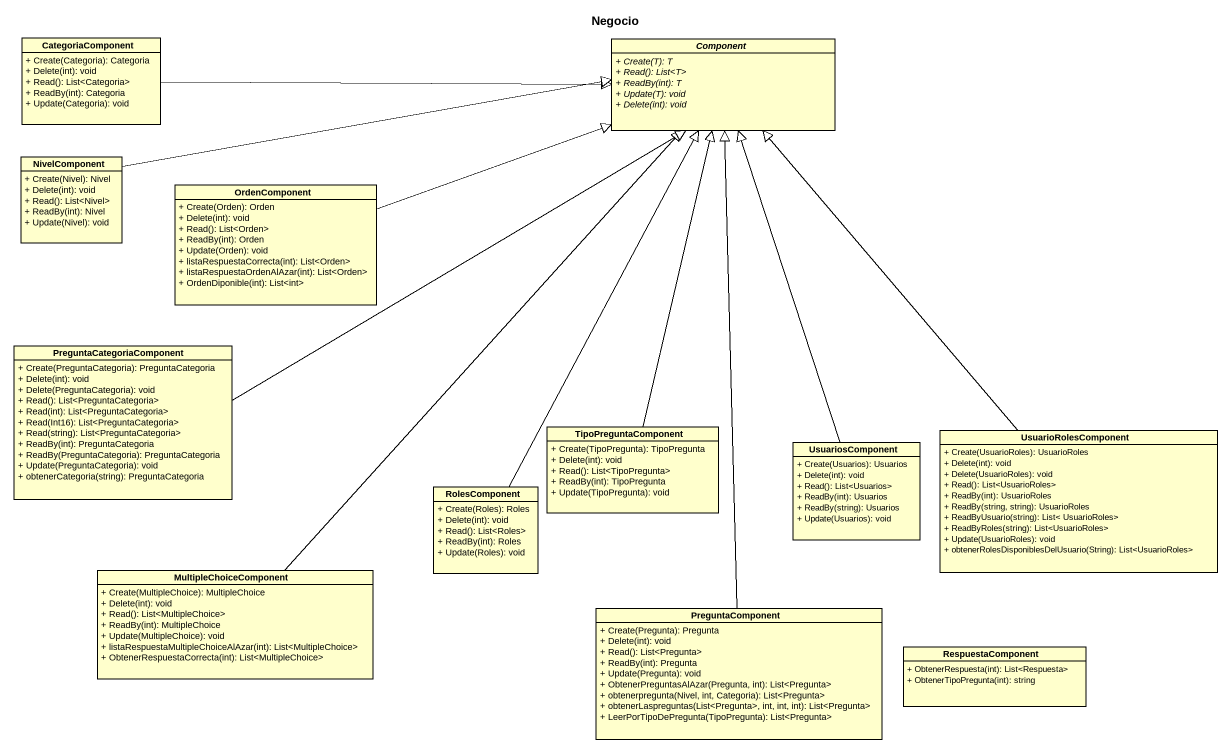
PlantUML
@startuml
title Negocio
hide circle
hide empty members
skinparam classAttributeIconSize 0
class CategoriaComponent {
  + Create(Categoria): Categoria
  + Delete(int): void
  + Read(): List<Categoria>
  + ReadBy(int): Categoria
  + Update(Categoria): void
}
abstract class "Component" as Component_ {
  {abstract} + Create(T): T
  {abstract} + Read(): List<T>
  {abstract} + ReadBy(int): T
  {abstract} + Update(T): void
  {abstract} + Delete(int): void
}
class NivelComponent {
  + Create(Nivel): Nivel
  + Delete(int): void
  + Read(): List<Nivel>
  + ReadBy(int): Nivel
  + Update(Nivel): void
}
class OrdenComponent {
  + Create(Orden): Orden
  + Delete(int): void
  + Read(): List<Orden>
  + ReadBy(int): Orden
  + Update(Orden): void
  + listaRespuestaCorrecta(int): List<Orden>
  + listaRespuestaOrdenAlAzar(int): List<Orden>
  + OrdenDiponible(int): List<int>
}
class PreguntaCategoriaComponent {
  + Create(PreguntaCategoria): PreguntaCategoria
  + Delete(int): void
  + Delete(PreguntaCategoria): void
  + Read(): List<PreguntaCategoria>
  + Read(int): List<PreguntaCategoria>
  + Read(Int16): List<PreguntaCategoria>
  + Read(string): List<PreguntaCategoria>
  + ReadBy(int): PreguntaCategoria
  + ReadBy(PreguntaCategoria): PreguntaCategoria
  + Update(PreguntaCategoria): void
  + obtenerCategoria(string): PreguntaCategoria
}
class TipoPreguntaComponent {
  + Create(TipoPregunta): TipoPregunta
  + Delete(int): void
  + Read(): List<TipoPregunta>
  + ReadBy(int): TipoPregunta
  + Update(TipoPregunta): void
}
class UsuarioRolesComponent {
  + Create(UsuarioRoles): UsuarioRoles
  + Delete(int): void
  + Delete(UsuarioRoles): void
  + Read(): List<UsuarioRoles>
  + ReadBy(int): UsuarioRoles
  + ReadBy(string, string): UsuarioRoles
  + ReadByUsuario(string): List< UsuarioRoles>
  + ReadByRoles(string): List<UsuarioRoles>
  + Update(UsuarioRoles): void
  + obtenerRolesDisponiblesDelUsuario(String): List<UsuarioRoles>
}
class UsuariosComponent {
  + Create(Usuarios): Usuarios
  + Delete(int): void
  + Read(): List<Usuarios>
  + ReadBy(int): Usuarios
  + ReadBy(string): Usuarios
  + Update(Usuarios): void
}
class RolesComponent {
  + Create(Roles): Roles
  + Delete(int): void
  + Read(): List<Roles>
  + ReadBy(int): Roles
  + Update(Roles): void
}
class MultipleChoiceComponent {
  + Create(MultipleChoice): MultipleChoice
  + Delete(int): void
  + Read(): List<MultipleChoice>
  + ReadBy(int): MultipleChoice
  + Update(MultipleChoice): void
  + listaRespuestaMultipleChoiceAlAzar(int): List<MultipleChoice>
  + ObtenerRespuestaCorrecta(int): List<MultipleChoice>
}
class PreguntaComponent {
  + Create(Pregunta): Pregunta
  + Delete(int): void
  + Read(): List<Pregunta>
  + ReadBy(int): Pregunta
  + Update(Pregunta): void
  + ObtenerPreguntasAlAzar(Pregunta, int): List<Pregunta>
  + obtenerpregunta(Nivel, int, Categoria): List<Pregunta>
  + obtenerLaspreguntas(List<Pregunta>, int, int, int): List<Pregunta>
  + LeerPorTipoDePregunta(TipoPregunta): List<Pregunta>
}
class RespuestaComponent {
  + ObtenerRespuesta(int): List<Respuesta>
  + ObtenerTipoPregunta(int): string
}
CategoriaComponent -right-|> Component_
NivelComponent -right-|> Component_
OrdenComponent -right-|> Component_
PreguntaCategoriaComponent -right-|> Component_
TipoPreguntaComponent -up-|> Component_
UsuarioRolesComponent -up-|> Component_
UsuariosComponent -up-|> Component_
RolesComponent -up-|> Component_
MultipleChoiceComponent -up-|> Component_
PreguntaComponent -up-|> Component_
@enduml
